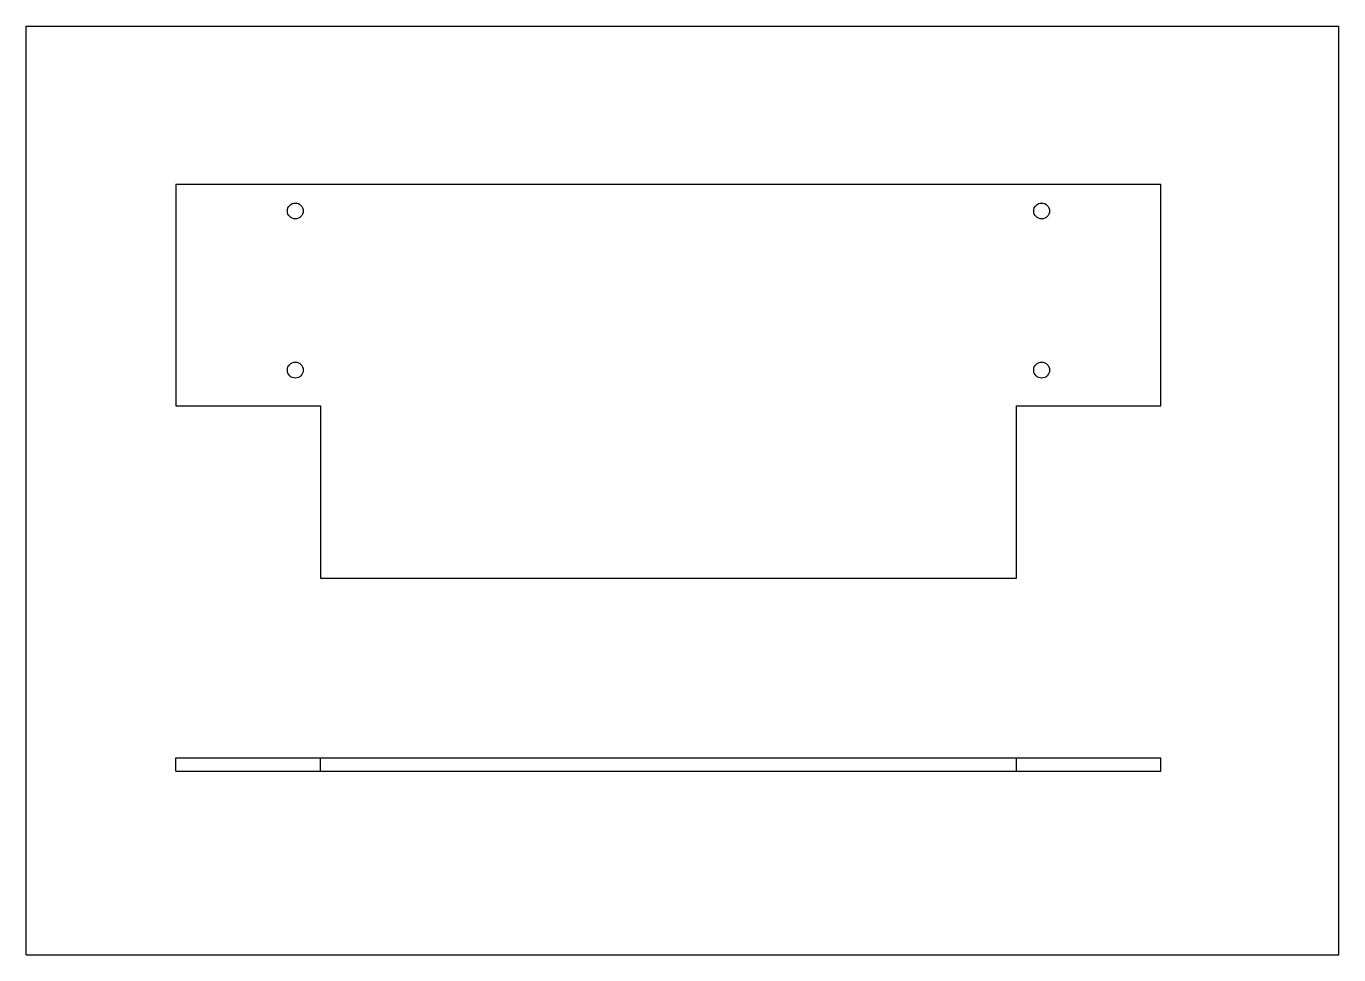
# Model space of a CAD drawing. Header units: inches. Extents: x 0 to 11.7, y 0 to 8.3.
import ezdxf

# ---------------------------------------------------------------- set-up
doc = ezdxf.new("R2010")
doc.units = ezdxf.units.IN
doc.header["$LTSCALE"] = 0.64311
doc.header["$MEASUREMENT"] = 0
doc.layers.get('0').update_dxf_attribs({"linetype": 'CONTINUOUS'})
doc.layers.add('02___PRT_ALL_AXES', color=7, linetype='CONTINUOUS')

msp = doc.modelspace()

# ---------------------------------------------------------------- linework, layer by layer
at = {"color": 7, "linetype": 'CONTINUOUS'}
for p, q in [((0, 0), (0, 8.268)), ((0, 8.268), (11.693, 8.268)), ((11.693, 0), (11.693, 8.268)), ((0, 0), (11.693, 0))]:
    msp.add_line(p, q, dxfattribs=at)
at = {"layer": '02___PRT_ALL_AXES', "color": 7, "linetype": 'CONTINUOUS'}
for p, q in [((1.334, 6.86), (1.334, 4.887)), ((10.109, 6.86), (1.334, 6.86)), ((10.109, 4.887), (10.109, 6.86)), ((1.334, 4.887), (2.621, 4.887)), ((2.621, 4.887), (2.621, 3.352)), ((8.822, 4.887), (10.109, 4.887)), ((8.822, 3.352), (8.822, 4.887)), ((2.621, 3.352), (8.822, 3.352)), ((1.334, 1.636), (1.334, 1.754)), ((1.334, 1.754), (10.109, 1.754)), ((2.621, 1.636), (2.621, 1.754)), ((8.822, 1.636), (8.822, 1.754)), ((10.109, 1.636), (10.109, 1.754)), ((1.334, 1.636), (10.109, 1.636))]:
    msp.add_line(p, q, dxfattribs=at)
for centre in [(2.397, 6.623), (9.046, 6.623), (2.397, 5.206), (9.046, 5.206)]:
    msp.add_circle(centre, 0.0709, dxfattribs=at)

doc.saveas('drawing.dxf')
